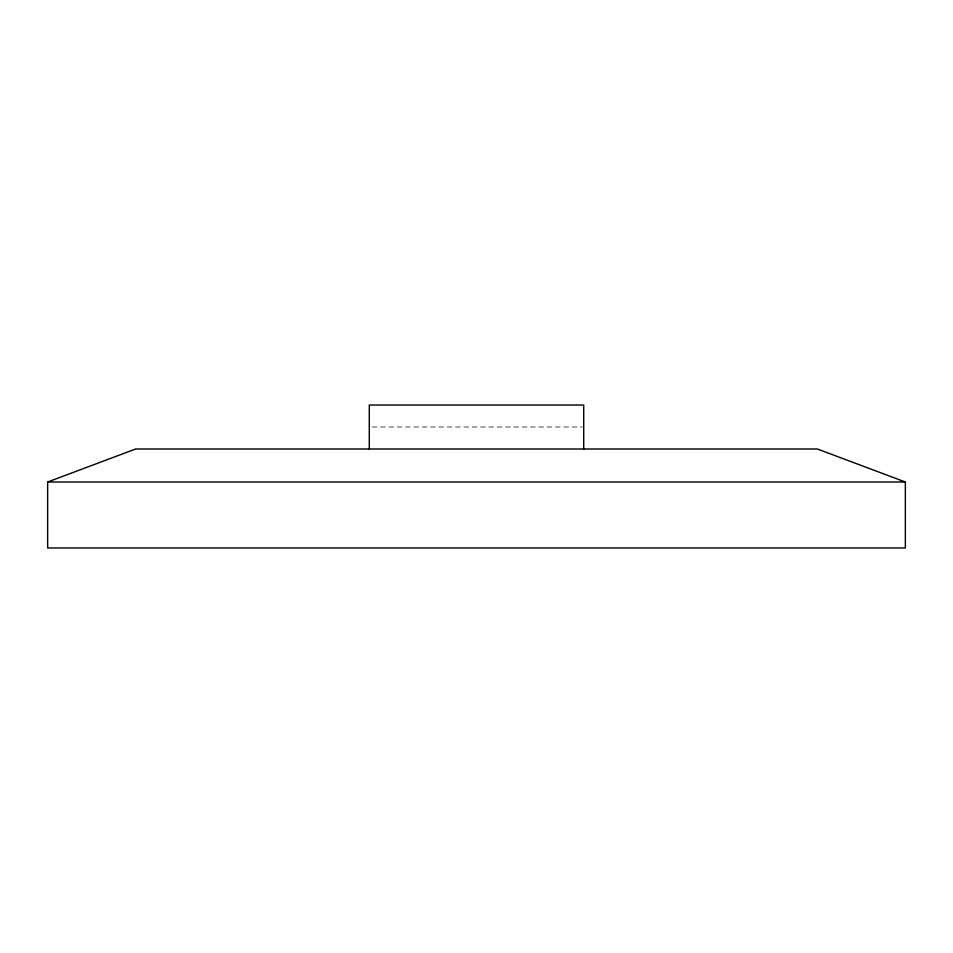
<?xml version="1.0" encoding="UTF-8"?>
<svg xmlns="http://www.w3.org/2000/svg" width="953" height="953" viewBox="0 0 953 953"><rect width="100%" height="100%" fill="white"/><g stroke="black" fill="none" stroke-linecap="round" stroke-linejoin="round"><path stroke-width="0.71" stroke-dasharray="4.76 3.57" d="M372.242 427.015L582.235 427.015"/><path stroke-width="1.43" d="M47.65 482.004L135.624 449.006L817.376 449.006L905.35 482.004L905.35 547.975L47.65 547.975L47.65 482.004L905.35 482.004M583.712 449.006L583.712 405.025L369.287 405.025L369.287 449.006"/></g></svg>
